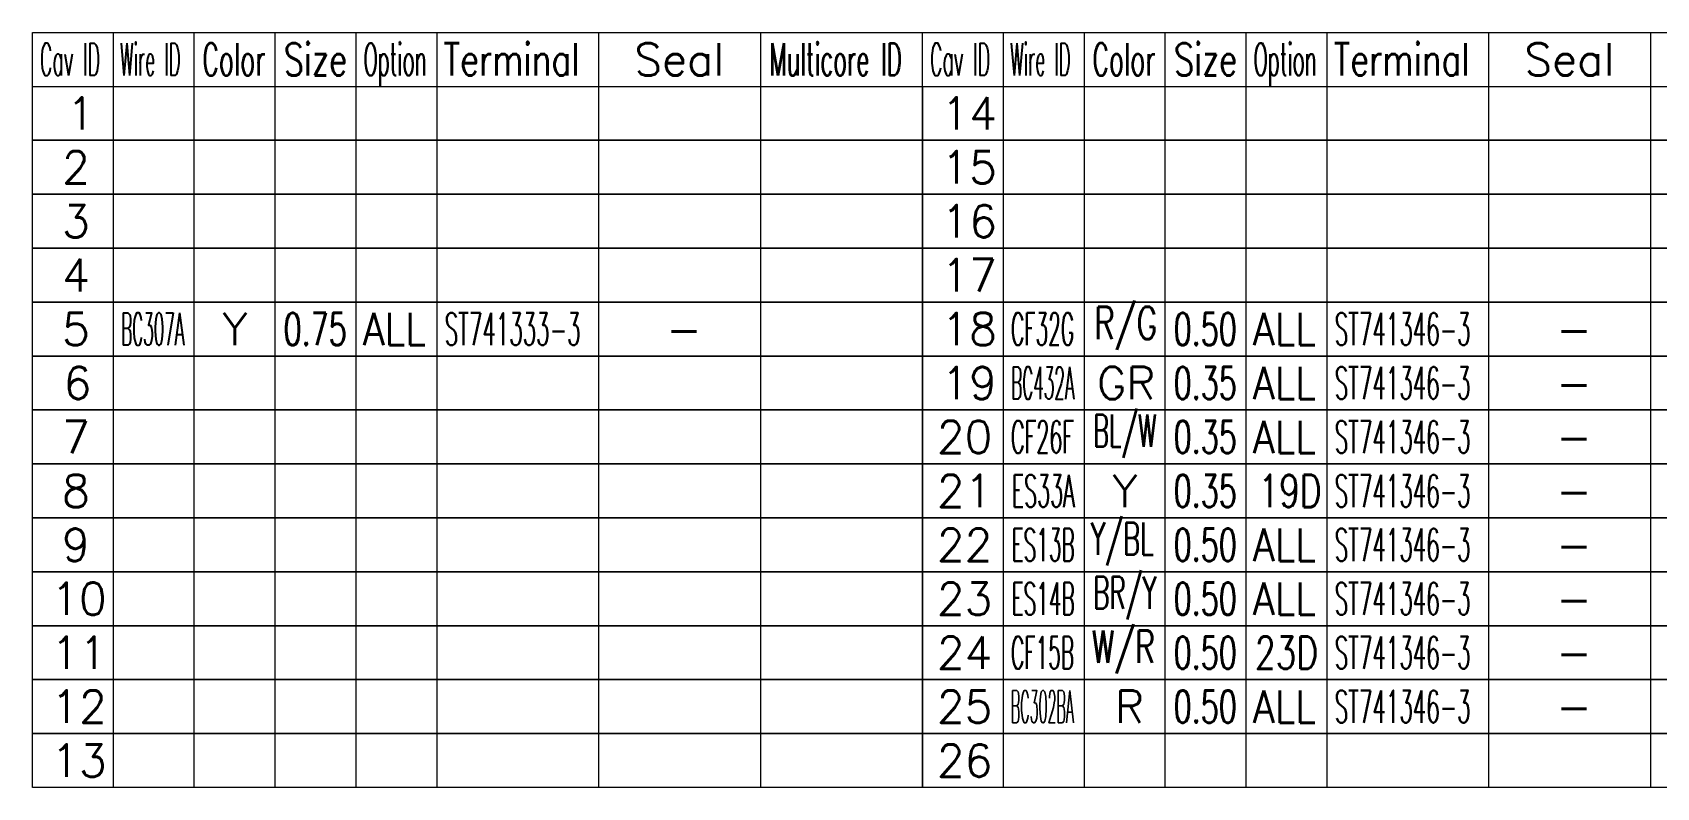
# Model space of a CAD drawing. Header units: inches. Extents: x 47316 to 59086, y 3141 to 11743.
# Drawn here: x 50478.9 to 50629.4, y 6151.8 to 6221.8 of the extents above; entities that cross this region are included whole.
import ezdxf

# ---------------------------------------------------------------- set-up
doc = ezdxf.new("R2010")
doc.units = ezdxf.units.IN
doc.header["$MEASUREMENT"] = 0
doc.styles.get("Standard").update_dxf_attribs({"font": ''})
doc.styles.get('Standard').set_extended_font_data('SimSun')

msp = doc.modelspace()

# ---------------------------------------------------------------- linework, layer by layer
at = {"color": 0, "linetype": 'Continuous', "lineweight": 15}
for p, q in [((50478.85, 6221.81), (50891.35, 6221.81)), ((50478.85, 6216.81), (50478.85, 6221.81)), ((50478.85, 6216.81), (50891.35, 6216.81))]:
    msp.add_line(p, q, dxfattribs=at)
at = {"color": 7, "linetype": 'Continuous', "lineweight": 15}
for p, q in [((50486.35, 6216.81), (50486.35, 6221.81)), ((50493.85, 6216.81), (50493.85, 6221.81)), ((50501.35, 6216.81), (50501.35, 6221.81)), ((50508.85, 6216.81), (50508.85, 6221.81)), ((50516.35, 6216.81), (50516.35, 6221.81)), ((50531.35, 6216.81), (50531.35, 6221.81)), ((50546.35, 6216.81), (50546.35, 6221.81)), ((50561.35, 6216.81), (50561.35, 6221.81)), ((50568.85, 6216.81), (50568.85, 6221.81)), ((50576.35, 6216.81), (50576.35, 6221.81)), ((50583.85, 6216.81), (50583.85, 6221.81)), ((50591.35, 6216.81), (50591.35, 6221.81)), ((50598.85, 6216.81), (50598.85, 6221.81)), ((50613.85, 6216.81), (50613.85, 6221.81)), ((50628.85, 6216.81), (50628.85, 6221.81))]:
    msp.add_line(p, q, dxfattribs=at)
at = {"color": 102, "linetype": 'Continuous', "lineweight": 15}
for p, q in [((50486.35, 6211.81), (50486.35, 6216.81)), ((50493.85, 6211.81), (50493.85, 6216.81)), ((50501.35, 6211.81), (50501.35, 6216.81)), ((50508.85, 6211.81), (50508.85, 6216.81)), ((50516.35, 6211.81), (50516.35, 6216.81)), ((50531.35, 6211.81), (50531.35, 6216.81)), ((50546.35, 6211.81), (50546.35, 6216.81)), ((50568.85, 6211.81), (50568.85, 6216.81)), ((50576.35, 6211.81), (50576.35, 6216.81)), ((50583.85, 6211.81), (50583.85, 6216.81)), ((50591.35, 6211.81), (50591.35, 6216.81)), ((50598.85, 6211.81), (50598.85, 6216.81)), ((50613.85, 6211.81), (50613.85, 6216.81)), ((50628.85, 6211.81), (50628.85, 6216.81)), ((50486.35, 6206.81), (50486.35, 6211.81)), ((50493.85, 6206.81), (50493.85, 6211.81)), ((50501.35, 6206.81), (50501.35, 6211.81)), ((50508.85, 6206.81), (50508.85, 6211.81)), ((50516.35, 6206.81), (50516.35, 6211.81)), ((50531.35, 6206.81), (50531.35, 6211.81)), ((50546.35, 6206.81), (50546.35, 6211.81)), ((50568.85, 6206.81), (50568.85, 6211.81)), ((50576.35, 6206.81), (50576.35, 6211.81)), ((50583.85, 6206.81), (50583.85, 6211.81)), ((50591.35, 6206.81), (50591.35, 6211.81)), ((50598.85, 6206.81), (50598.85, 6211.81)), ((50613.85, 6206.81), (50613.85, 6211.81)), ((50628.85, 6206.81), (50628.85, 6211.81)), ((50486.35, 6201.81), (50486.35, 6206.81)), ((50493.85, 6201.81), (50493.85, 6206.81)), ((50501.35, 6201.81), (50501.35, 6206.81)), ((50508.85, 6201.81), (50508.85, 6206.81)), ((50516.35, 6201.81), (50516.35, 6206.81)), ((50531.35, 6201.81), (50531.35, 6206.81)), ((50546.35, 6201.81), (50546.35, 6206.81)), ((50568.85, 6201.81), (50568.85, 6206.81)), ((50576.35, 6201.81), (50576.35, 6206.81)), ((50583.85, 6201.81), (50583.85, 6206.81)), ((50591.35, 6201.81), (50591.35, 6206.81)), ((50598.85, 6201.81), (50598.85, 6206.81)), ((50613.85, 6201.81), (50613.85, 6206.81)), ((50628.85, 6201.81), (50628.85, 6206.81)), ((50486.35, 6196.81), (50486.35, 6201.81)), ((50493.85, 6196.81), (50493.85, 6201.81)), ((50501.35, 6196.81), (50501.35, 6201.81)), ((50508.85, 6196.81), (50508.85, 6201.81)), ((50516.35, 6196.81), (50516.35, 6201.81)), ((50531.35, 6196.81), (50531.35, 6201.81)), ((50546.35, 6196.81), (50546.35, 6201.81)), ((50568.85, 6196.81), (50568.85, 6201.81)), ((50576.35, 6196.81), (50576.35, 6201.81)), ((50583.85, 6196.81), (50583.85, 6201.81)), ((50591.35, 6196.81), (50591.35, 6201.81)), ((50598.85, 6196.81), (50598.85, 6201.81)), ((50613.85, 6196.81), (50613.85, 6201.81)), ((50628.85, 6196.81), (50628.85, 6201.81)), ((50486.35, 6191.81), (50486.35, 6196.81)), ((50493.85, 6191.81), (50493.85, 6196.81)), ((50501.35, 6191.81), (50501.35, 6196.81)), ((50508.85, 6191.81), (50508.85, 6196.81)), ((50516.35, 6191.81), (50516.35, 6196.81)), ((50531.35, 6191.81), (50531.35, 6196.81)), ((50546.35, 6191.81), (50546.35, 6196.81)), ((50568.85, 6191.81), (50568.85, 6196.81)), ((50576.35, 6191.81), (50576.35, 6196.81)), ((50583.85, 6191.81), (50583.85, 6196.81)), ((50591.35, 6191.81), (50591.35, 6196.81)), ((50598.85, 6191.81), (50598.85, 6196.81)), ((50613.85, 6191.81), (50613.85, 6196.81)), ((50628.85, 6191.81), (50628.85, 6196.81)), ((50486.35, 6186.81), (50486.35, 6191.81)), ((50493.85, 6186.81), (50493.85, 6191.81)), ((50501.35, 6186.81), (50501.35, 6191.81)), ((50508.85, 6186.81), (50508.85, 6191.81)), ((50516.35, 6186.81), (50516.35, 6191.81)), ((50531.35, 6186.81), (50531.35, 6191.81)), ((50546.35, 6186.81), (50546.35, 6191.81)), ((50568.85, 6186.81), (50568.85, 6191.81)), ((50576.35, 6186.81), (50576.35, 6191.81)), ((50583.85, 6186.81), (50583.85, 6191.81)), ((50591.35, 6186.81), (50591.35, 6191.81)), ((50598.85, 6186.81), (50598.85, 6191.81)), ((50613.85, 6186.81), (50613.85, 6191.81)), ((50628.85, 6186.81), (50628.85, 6191.81)), ((50486.35, 6181.81), (50486.35, 6186.81)), ((50493.85, 6181.81), (50493.85, 6186.81)), ((50501.35, 6181.81), (50501.35, 6186.81)), ((50508.85, 6181.81), (50508.85, 6186.81)), ((50516.35, 6181.81), (50516.35, 6186.81)), ((50531.35, 6181.81), (50531.35, 6186.81)), ((50546.35, 6181.81), (50546.35, 6186.81)), ((50568.85, 6181.81), (50568.85, 6186.81)), ((50576.35, 6181.81), (50576.35, 6186.81)), ((50583.85, 6181.81), (50583.85, 6186.81)), ((50591.35, 6181.81), (50591.35, 6186.81)), ((50598.85, 6181.81), (50598.85, 6186.81)), ((50613.85, 6181.81), (50613.85, 6186.81)), ((50628.85, 6181.81), (50628.85, 6186.81)), ((50486.35, 6176.81), (50486.35, 6181.81)), ((50493.85, 6176.81), (50493.85, 6181.81)), ((50501.35, 6176.81), (50501.35, 6181.81)), ((50508.85, 6176.81), (50508.85, 6181.81)), ((50516.35, 6176.81), (50516.35, 6181.81)), ((50531.35, 6176.81), (50531.35, 6181.81)), ((50546.35, 6176.81), (50546.35, 6181.81)), ((50568.85, 6176.81), (50568.85, 6181.81)), ((50576.35, 6176.81), (50576.35, 6181.81)), ((50583.85, 6176.81), (50583.85, 6181.81)), ((50591.35, 6176.81), (50591.35, 6181.81)), ((50598.85, 6176.81), (50598.85, 6181.81)), ((50613.85, 6176.81), (50613.85, 6181.81)), ((50628.85, 6176.81), (50628.85, 6181.81)), ((50486.35, 6171.81), (50486.35, 6176.81)), ((50493.85, 6171.81), (50493.85, 6176.81)), ((50501.35, 6171.81), (50501.35, 6176.81)), ((50508.85, 6171.81), (50508.85, 6176.81)), ((50516.35, 6171.81), (50516.35, 6176.81)), ((50531.35, 6171.81), (50531.35, 6176.81)), ((50546.35, 6171.81), (50546.35, 6176.81)), ((50568.85, 6171.81), (50568.85, 6176.81)), ((50576.35, 6171.81), (50576.35, 6176.81)), ((50583.85, 6171.81), (50583.85, 6176.81)), ((50591.35, 6171.81), (50591.35, 6176.81)), ((50598.85, 6171.81), (50598.85, 6176.81)), ((50613.85, 6171.81), (50613.85, 6176.81)), ((50628.85, 6171.81), (50628.85, 6176.81)), ((50486.35, 6166.81), (50486.35, 6171.81)), ((50493.85, 6166.81), (50493.85, 6171.81)), ((50501.35, 6166.81), (50501.35, 6171.81)), ((50508.85, 6166.81), (50508.85, 6171.81)), ((50516.35, 6166.81), (50516.35, 6171.81)), ((50531.35, 6166.81), (50531.35, 6171.81)), ((50546.35, 6166.81), (50546.35, 6171.81)), ((50568.85, 6166.81), (50568.85, 6171.81)), ((50576.35, 6166.81), (50576.35, 6171.81)), ((50583.85, 6166.81), (50583.85, 6171.81)), ((50591.35, 6166.81), (50591.35, 6171.81)), ((50598.85, 6166.81), (50598.85, 6171.81)), ((50613.85, 6166.81), (50613.85, 6171.81)), ((50628.85, 6166.81), (50628.85, 6171.81)), ((50486.35, 6161.81), (50486.35, 6166.81)), ((50493.85, 6161.81), (50493.85, 6166.81)), ((50501.35, 6161.81), (50501.35, 6166.81)), ((50508.85, 6161.81), (50508.85, 6166.81)), ((50516.35, 6161.81), (50516.35, 6166.81)), ((50531.35, 6161.81), (50531.35, 6166.81)), ((50546.35, 6161.81), (50546.35, 6166.81)), ((50568.85, 6161.81), (50568.85, 6166.81)), ((50576.35, 6161.81), (50576.35, 6166.81)), ((50583.85, 6161.81), (50583.85, 6166.81)), ((50591.35, 6161.81), (50591.35, 6166.81)), ((50598.85, 6161.81), (50598.85, 6166.81)), ((50613.85, 6161.81), (50613.85, 6166.81)), ((50628.85, 6161.81), (50628.85, 6166.81)), ((50486.35, 6156.81), (50486.35, 6161.81)), ((50493.85, 6156.81), (50493.85, 6161.81)), ((50501.35, 6156.81), (50501.35, 6161.81)), ((50508.85, 6156.81), (50508.85, 6161.81)), ((50516.35, 6156.81), (50516.35, 6161.81)), ((50531.35, 6156.81), (50531.35, 6161.81)), ((50546.35, 6156.81), (50546.35, 6161.81)), ((50568.85, 6156.81), (50568.85, 6161.81)), ((50576.35, 6156.81), (50576.35, 6161.81)), ((50583.85, 6156.81), (50583.85, 6161.81)), ((50591.35, 6156.81), (50591.35, 6161.81)), ((50598.85, 6156.81), (50598.85, 6161.81)), ((50613.85, 6156.81), (50613.85, 6161.81)), ((50628.85, 6156.81), (50628.85, 6161.81)), ((50486.35, 6151.81), (50486.35, 6156.81)), ((50493.85, 6151.81), (50493.85, 6156.81)), ((50501.35, 6151.81), (50501.35, 6156.81)), ((50508.85, 6151.81), (50508.85, 6156.81)), ((50516.35, 6151.81), (50516.35, 6156.81)), ((50531.35, 6151.81), (50531.35, 6156.81)), ((50546.35, 6151.81), (50546.35, 6156.81)), ((50568.85, 6151.81), (50568.85, 6156.81)), ((50576.35, 6151.81), (50576.35, 6156.81)), ((50583.85, 6151.81), (50583.85, 6156.81)), ((50591.35, 6151.81), (50591.35, 6156.81)), ((50598.85, 6151.81), (50598.85, 6156.81)), ((50613.85, 6151.81), (50613.85, 6156.81)), ((50628.85, 6151.81), (50628.85, 6156.81))]:
    msp.add_line(p, q, dxfattribs=at)
at = {"color": 0, "linetype": 'Continuous', "lineweight": 15}
for points in [[(50478.85, 6211.81), (50478.85, 6216.81), (50561.35, 6216.81), (50561.35, 6211.81)], [(50561.35, 6211.81), (50561.35, 6216.81), (50643.85, 6216.81), (50643.85, 6211.81)], [(50478.85, 6206.81), (50478.85, 6211.81), (50561.35, 6211.81), (50561.35, 6206.81)], [(50561.35, 6206.81), (50561.35, 6211.81), (50643.85, 6211.81), (50643.85, 6206.81)], [(50478.85, 6201.81), (50478.85, 6206.81), (50561.35, 6206.81), (50561.35, 6201.81)], [(50561.35, 6201.81), (50561.35, 6206.81), (50643.85, 6206.81), (50643.85, 6201.81)], [(50478.85, 6196.81), (50478.85, 6201.81), (50561.35, 6201.81), (50561.35, 6196.81)], [(50561.35, 6196.81), (50561.35, 6201.81), (50643.85, 6201.81), (50643.85, 6196.81)], [(50478.85, 6191.81), (50478.85, 6196.81), (50561.35, 6196.81), (50561.35, 6191.81)], [(50561.35, 6191.81), (50561.35, 6196.81), (50643.85, 6196.81), (50643.85, 6191.81)], [(50478.85, 6186.81), (50478.85, 6191.81), (50561.35, 6191.81), (50561.35, 6186.81)], [(50561.35, 6186.81), (50561.35, 6191.81), (50643.85, 6191.81), (50643.85, 6186.81)], [(50478.85, 6181.81), (50478.85, 6186.81), (50561.35, 6186.81), (50561.35, 6181.81)], [(50561.35, 6181.81), (50561.35, 6186.81), (50643.85, 6186.81), (50643.85, 6181.81)], [(50478.85, 6176.81), (50478.85, 6181.81), (50561.35, 6181.81), (50561.35, 6176.81)], [(50561.35, 6176.81), (50561.35, 6181.81), (50643.85, 6181.81), (50643.85, 6176.81)], [(50478.85, 6171.81), (50478.85, 6176.81), (50561.35, 6176.81), (50561.35, 6171.81)], [(50561.35, 6171.81), (50561.35, 6176.81), (50643.85, 6176.81), (50643.85, 6171.81)], [(50478.85, 6166.81), (50478.85, 6171.81), (50561.35, 6171.81), (50561.35, 6166.81)], [(50561.35, 6166.81), (50561.35, 6171.81), (50643.85, 6171.81), (50643.85, 6166.81)], [(50478.85, 6161.81), (50478.85, 6166.81), (50561.35, 6166.81), (50561.35, 6161.81)], [(50561.35, 6161.81), (50561.35, 6166.81), (50643.85, 6166.81), (50643.85, 6161.81)], [(50478.85, 6156.81), (50478.85, 6161.81), (50561.35, 6161.81), (50561.35, 6156.81)], [(50561.35, 6156.81), (50561.35, 6161.81), (50643.85, 6161.81), (50643.85, 6156.81)], [(50478.85, 6151.81), (50478.85, 6156.81), (50561.35, 6156.81), (50561.35, 6151.81)], [(50561.35, 6151.81), (50561.35, 6156.81), (50643.85, 6156.81), (50643.85, 6151.81)]]:
    msp.add_lwpolyline(points, close=True, dxfattribs=at)

# ---------------------------------------------------------------- texts
at = {"color": 7, "linetype": 'Continuous', "lineweight": 15, "char_height": 3, "attachment_point": 1}
for s, insert, width in [('\\Fromans.shx;\\W0.4292452830;\\T1.0000000000;\\o\\lCav ID', (50479.54, 6220.81), 6.5), ('\\Fromans.shx;\\W0.4026548673;\\T1.0000000000;\\o\\lWire ID', (50486.97, 6220.81), 6.5), ('\\Fromans.shx;\\W0.5687500000;\\T1.0000000000;\\o\\lColor', (50494.6, 6220.81), 6.5), ('\\Fromans.shx;\\W0.7222222222;\\T1.0000000000;\\o\\lSize', (50502.16, 6220.81), 6.5), ('\\Fromans.shx;\\W0.4595959596;\\T1.0000000000;\\o\\lOption', (50509.55, 6220.81), 6.5), ('\\Fromans.shx;\\W0.7480916031;\\T1.0000000000;\\o\\lTerminal', (50516.96, 6220.81), 14), ('\\Fromans.shx;\\W1.0000000000;\\T1.0000000000;\\o\\lSeal', (50534.64, 6220.81), 9.2857), ('\\Fromans.shx;\\W0.5185185185;\\T1.0000000000;\\o\\lMulticore ID', (50547.15, 6220.81), 14), ('\\Fromans.shx;\\W0.4292452830;\\T1.0000000000;\\o\\lCav ID', (50562.04, 6220.81), 6.5), ('\\Fromans.shx;\\W0.4026548673;\\T1.0000000000;\\o\\lWire ID', (50569.47, 6220.81), 6.5), ('\\Fromans.shx;\\W0.5687500000;\\T1.0000000000;\\o\\lColor', (50577.1, 6220.81), 6.5), ('\\Fromans.shx;\\W0.7222222222;\\T1.0000000000;\\o\\lSize', (50584.66, 6220.81), 6.5), ('\\Fromans.shx;\\W0.4595959596;\\T1.0000000000;\\o\\lOption', (50592.05, 6220.81), 6.5), ('\\Fromans.shx;\\W0.7480916031;\\T1.0000000000;\\o\\lTerminal', (50599.46, 6220.81), 14), ('\\Fromans.shx;\\W1.0000000000;\\T1.0000000000;\\o\\lSeal', (50617.14, 6220.81), 9.2857), ('\\Fromans.shx;\\W1.0000000000;\\T1.0000000000;\\o\\l1', (50482.03, 6215.81), 2.8571), ('\\Fromans.shx;\\W1.0000000000;\\T1.0000000000;\\o\\l14', (50563.1, 6215.81), 5.7143), ('\\Fromans.shx;\\W1.0000000000;\\T1.0000000000;\\o\\l2', (50481.6, 6210.81), 2.8571), ('\\Fromans.shx;\\W1.0000000000;\\T1.0000000000;\\o\\l15', (50563.1, 6210.81), 5.7143), ('\\Fromans.shx;\\W1.0000000000;\\T1.0000000000;\\o\\l3', (50481.6, 6205.81), 2.8571), ('\\Fromans.shx;\\W1.0000000000;\\T1.0000000000;\\o\\l16', (50563.1, 6205.81), 5.7143), ('\\Fromans.shx;\\W1.0000000000;\\T1.0000000000;\\o\\l4', (50481.6, 6200.81), 2.8571), ('\\Fromans.shx;\\W1.0000000000;\\T1.0000000000;\\o\\l17', (50563.1, 6200.81), 5.7143), ('\\Fromans.shx;\\W1.0000000000;\\T1.0000000000;\\o\\l5', (50481.6, 6195.81), 2.8571), ('\\Fromans.shx;\\W1.0000000000;\\T1.0000000000;\\o\\l18', (50563.1, 6195.81), 5.7143), ('\\Fromans.shx;\\W1.0000000000;\\T1.0000000000;\\o\\l6', (50481.75, 6190.81), 2.8571), ('\\Fromans.shx;\\W1.0000000000;\\T1.0000000000;\\o\\l19', (50563.1, 6190.81), 5.7143), ('\\Fromans.shx;\\W1.0000000000;\\T1.0000000000;\\o\\l7', (50481.6, 6185.81), 2.8571), ('\\Fromans.shx;\\W1.0000000000;\\T1.0000000000;\\o\\l20', (50562.68, 6185.81), 5.7143), ('\\Fromans.shx;\\W1.0000000000;\\T1.0000000000;\\o\\l8', (50481.6, 6180.81), 2.8571), ('\\Fromans.shx;\\W1.0000000000;\\T1.0000000000;\\o\\l21', (50562.68, 6180.81), 5.7143), ('\\Fromans.shx;\\W1.0000000000;\\T1.0000000000;\\o\\l9', (50481.6, 6175.81), 2.8571), ('\\Fromans.shx;\\W1.0000000000;\\T1.0000000000;\\o\\l22', (50562.68, 6175.81), 5.7143), ('\\Fromans.shx;\\W1.0000000000;\\T1.0000000000;\\o\\l10', (50480.6, 6170.81), 5.7143), ('\\Fromans.shx;\\W1.0000000000;\\T1.0000000000;\\o\\l23', (50562.68, 6170.81), 5.7143), ('\\Fromans.shx;\\W1.0000000000;\\T1.0000000000;\\o\\l11', (50480.6, 6165.81), 5.7143), ('\\Fromans.shx;\\W1.0000000000;\\T1.0000000000;\\o\\l24', (50562.68, 6165.81), 5.7143), ('\\Fromans.shx;\\W1.0000000000;\\T1.0000000000;\\o\\l12', (50480.6, 6160.81), 5.7143), ('\\Fromans.shx;\\W1.0000000000;\\T1.0000000000;\\o\\l25', (50562.68, 6160.81), 5.7143), ('\\Fromans.shx;\\W1.0000000000;\\T1.0000000000;\\o\\l13', (50480.6, 6155.81), 5.7143), ('\\Fromans.shx;\\W1.0000000000;\\T1.0000000000;\\o\\l26', (50562.68, 6155.81), 5.7143)]:
    msp.add_mtext(s, dxfattribs=dict(at, insert=insert, width=width))
at = {"color": 140, "linetype": 'Continuous', "lineweight": 15, "char_height": 3, "attachment_point": 1}
for s, insert, width in [('\\Fromans.shx;\\W0.7109375000;\\T1.0000000000;\\o\\lR/G', (50577.26, 6196.38), 6.5), ('\\Fromans.shx;\\W1.0000000000;\\T1.0000000000;\\o\\lY', (50496.46, 6195.81), 2.5714), ('\\Fromans.shx;\\W0.8750000000;\\T1.0000000000;\\o\\lALL', (50509.48, 6195.81), 6.5), ('\\Fromans.shx;\\W0.8750000000;\\T1.0000000000;\\o\\lALL', (50591.98, 6195.81), 6.5), ('\\Fromans.shx;\\W1.0000000000;\\T1.0000000000;\\o\\l-', (50537.57, 6195.81), 3.7143), ('\\Fromans.shx;\\W1.0000000000;\\T1.0000000000;\\o\\l-', (50620.07, 6195.81), 3.7143), ('\\Fromans.shx;\\W1.0000000000;\\T1.0000000000;\\o\\lGR', (50577.53, 6190.81), 6), ('\\Fromans.shx;\\W0.8750000000;\\T1.0000000000;\\o\\lALL', (50591.98, 6190.81), 6.5), ('\\Fromans.shx;\\W1.0000000000;\\T1.0000000000;\\o\\l-', (50620.07, 6190.81), 3.7143), ('\\Fromans.shx;\\W0.5416666667;\\T1.0000000000;\\o\\lBL/W', (50577.16, 6186.38), 6.5), ('\\Fromans.shx;\\W0.8750000000;\\T1.0000000000;\\o\\lALL', (50591.98, 6185.81), 6.5), ('\\Fromans.shx;\\W1.0000000000;\\T1.0000000000;\\o\\l-', (50620.07, 6185.81), 3.7143), ('\\Fromans.shx;\\W1.0000000000;\\T1.0000000000;\\o\\lY', (50578.96, 6180.81), 2.5714), ('\\Fromans.shx;\\W0.7459016393;\\T1.0000000000;\\o\\l19D', (50592.49, 6180.81), 6.5), ('\\Fromans.shx;\\W1.0000000000;\\T1.0000000000;\\o\\l-', (50620.07, 6180.81), 3.7143), ('\\Fromans.shx;\\W0.5833333333;\\T1.0000000000;\\o\\lY/BL', (50576.94, 6176.38), 6.5), ('\\Fromans.shx;\\W0.8750000000;\\T1.0000000000;\\o\\lALL', (50591.98, 6175.81), 6.5), ('\\Fromans.shx;\\W1.0000000000;\\T1.0000000000;\\o\\l-', (50620.07, 6175.81), 3.7143), ('\\Fromans.shx;\\W0.5548780488;\\T1.0000000000;\\o\\lBR/Y', (50577.17, 6171.38), 6.5), ('\\Fromans.shx;\\W0.8750000000;\\T1.0000000000;\\o\\lALL', (50591.98, 6170.81), 6.5), ('\\Fromans.shx;\\W1.0000000000;\\T1.0000000000;\\o\\l-', (50620.07, 6170.81), 3.7143), ('\\Fromans.shx;\\W0.6791044776;\\T1.0000000000;\\o\\lW/R', (50577.05, 6166.38), 6.5), ('\\Fromans.shx;\\W0.7459016393;\\T1.0000000000;\\o\\l23D', (50592.17, 6165.81), 6.5), ('\\Fromans.shx;\\W1.0000000000;\\T1.0000000000;\\o\\l-', (50620.07, 6165.81), 3.7143), ('\\Fromans.shx;\\W1.0000000000;\\T1.0000000000;\\o\\lR', (50579.18, 6160.81), 3), ('\\Fromans.shx;\\W0.8750000000;\\T1.0000000000;\\o\\lALL', (50591.98, 6160.81), 6.5), ('\\Fromans.shx;\\W1.0000000000;\\T1.0000000000;\\o\\l-', (50620.07, 6160.81), 3.7143)]:
    msp.add_mtext(s, dxfattribs=dict(at, insert=insert, width=width))
at = {"color": 21, "linetype": 'Continuous', "lineweight": 15, "char_height": 3, "attachment_point": 1}
for s, insert, width in [('\\Fromans.shx;\\W0.3791666667;\\T1.0000000000;\\o\\lBC307A', (50487.07, 6195.81), 6.5), ('\\Fromans.shx;\\W0.6500000000;\\T1.0000000000;\\o\\l0.75', (50502.13, 6195.81), 6.5), ('\\Fromans.shx;\\W0.4851485149;\\T1.0000000000;\\o\\lST741333-3', (50517.06, 6195.81), 14), ('\\Fromans.shx;\\W0.4550000000;\\T1.0000000000;\\o\\lCF32G', (50569.55, 6195.81), 6.5), ('\\Fromans.shx;\\W0.6500000000;\\T1.0000000000;\\o\\l0.50', (50584.63, 6195.81), 6.5), ('\\Fromans.shx;\\W0.4851485149;\\T1.0000000000;\\o\\lST741346-3', (50599.56, 6195.81), 14), ('\\Fromans.shx;\\W0.3791666667;\\T1.0000000000;\\o\\lBC432A', (50569.57, 6190.81), 6.5), ('\\Fromans.shx;\\W0.6500000000;\\T1.0000000000;\\o\\l0.35', (50584.63, 6190.81), 6.5), ('\\Fromans.shx;\\W0.4851485149;\\T1.0000000000;\\o\\lST741346-3', (50599.56, 6190.81), 14), ('\\Fromans.shx;\\W0.4690721649;\\T1.0000000000;\\o\\lCF26F', (50569.55, 6185.81), 6.5), ('\\Fromans.shx;\\W0.6500000000;\\T1.0000000000;\\o\\l0.35', (50584.63, 6185.81), 6.5), ('\\Fromans.shx;\\W0.4851485149;\\T1.0000000000;\\o\\lST741346-3', (50599.56, 6185.81), 14), ('\\Fromans.shx;\\W0.4690721649;\\T1.0000000000;\\o\\lES33A', (50569.62, 6180.81), 6.5), ('\\Fromans.shx;\\W0.6500000000;\\T1.0000000000;\\o\\l0.35', (50584.63, 6180.81), 6.5), ('\\Fromans.shx;\\W0.4851485149;\\T1.0000000000;\\o\\lST741346-3', (50599.56, 6180.81), 14), ('\\Fromans.shx;\\W0.4550000000;\\T1.0000000000;\\o\\lES13B', (50569.61, 6175.81), 6.5), ('\\Fromans.shx;\\W0.6500000000;\\T1.0000000000;\\o\\l0.50', (50584.63, 6175.81), 6.5), ('\\Fromans.shx;\\W0.4851485149;\\T1.0000000000;\\o\\lST741346-3', (50599.56, 6175.81), 14), ('\\Fromans.shx;\\W0.4550000000;\\T1.0000000000;\\o\\lES14B', (50569.61, 6170.81), 6.5), ('\\Fromans.shx;\\W0.6500000000;\\T1.0000000000;\\o\\l0.50', (50584.63, 6170.81), 6.5), ('\\Fromans.shx;\\W0.4851485149;\\T1.0000000000;\\o\\lST741346-3', (50599.56, 6170.81), 14), ('\\Fromans.shx;\\W0.4550000000;\\T1.0000000000;\\o\\lCF15B', (50569.55, 6165.81), 6.5), ('\\Fromans.shx;\\W0.6500000000;\\T1.0000000000;\\o\\l0.50', (50584.63, 6165.81), 6.5), ('\\Fromans.shx;\\W0.4851485149;\\T1.0000000000;\\o\\lST741346-3', (50599.56, 6165.81), 14), ('\\Fromans.shx;\\W0.3226950355;\\T1.0000000000;\\o\\lBC302BA', (50569.54, 6160.81), 6.5), ('\\Fromans.shx;\\W0.6500000000;\\T1.0000000000;\\o\\l0.50', (50584.63, 6160.81), 6.5), ('\\Fromans.shx;\\W0.4851485149;\\T1.0000000000;\\o\\lST741346-3', (50599.56, 6160.81), 14)]:
    msp.add_mtext(s, dxfattribs=dict(at, insert=insert, width=width))

doc.saveas('drawing.dxf')
